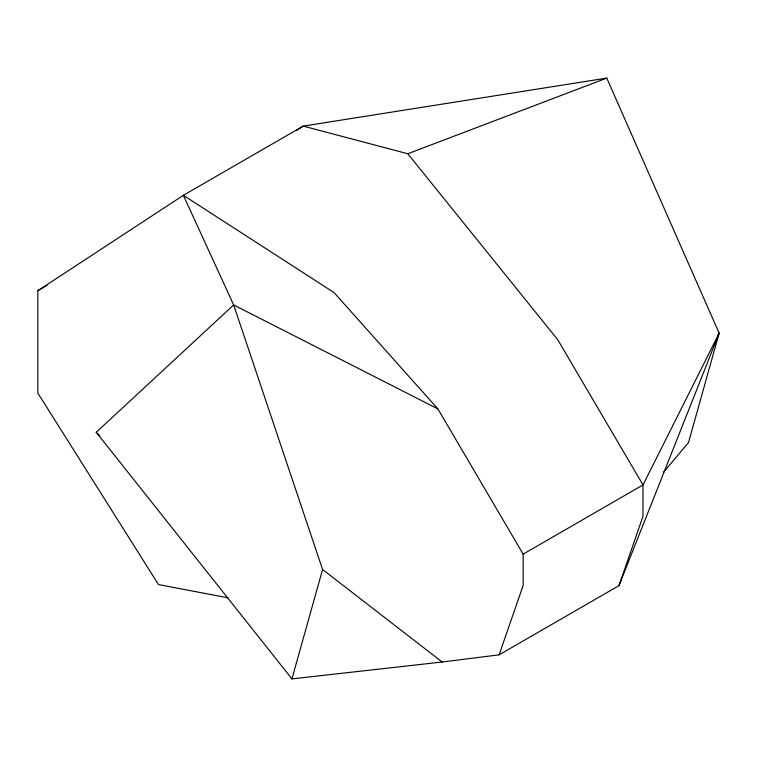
<?xml version="1.0" encoding="UTF-8"?>
<svg xmlns="http://www.w3.org/2000/svg" width="757" height="757" viewBox="0 0 757 757"><rect width="100%" height="100%" fill="white"/><g stroke="black" fill="none" stroke-linecap="round" stroke-linejoin="round"><path stroke-width="1.14" d="M717.929 335.209L719.15 333.184L618.971 585.644L499.109 654.843L442.154 662.006L291.937 678.897L322.586 569.501L233.658 304.939L183.374 195.306L303.235 126.107L606.773 78.103L719.15 333.184L688.492 442.58L663.501 472.273M499.109 654.843L523.153 585.435L523.153 554.133L437.868 408.884L334.074 292.618L183.374 195.306L37.85 290.679L37.85 393.101L158.478 584.565L227.838 597.784M618.971 585.644L643.005 516.236L643.005 484.934L719.15 333.184M291.937 678.897L96.243 432.294L233.658 304.939L437.868 408.884M296.375 130.601L303.235 126.107L407.815 153.756L606.773 78.103M37.85 290.679L46.991 285.398M523.153 554.133L643.005 484.934L557.729 339.685L407.815 153.756M322.586 569.501L442.154 662.006M96.243 432.294L99.716 435.493"/></g></svg>
